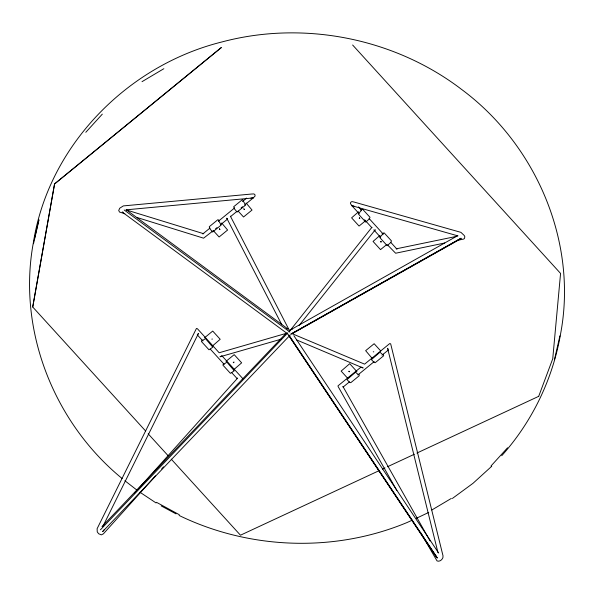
<?xml version="1.0" encoding="UTF-8"?>
<svg xmlns="http://www.w3.org/2000/svg" width="594" height="594" viewBox="0 0 594 594"><rect width="100%" height="100%" fill="white"/><g stroke="black" fill="none" stroke-linecap="round" stroke-linejoin="round"><path stroke-width="0.89" d="M32.707 307.009L54.551 183.925L221.369 47.513L54.581 183.932L32.737 307.016L145.664 431.051M34.326 239.397L38.81 219.869M33.509 243.726L38.981 219.951M554.447 359.682L559.927 335.862M383.041 233.784L379.744 237.496L387.206 245.701L390.681 242.567L391.476 240.912L384.11 232.826L382.046 233.702M211.85 339.122L212.414 339.055M373.27 351.767L373.797 351.886M538.706 396.324L552.739 358.798L560.565 273.426L352.628 45.003M102.71 526.744L198.455 333.457L197.631 334.422M288.988 331.927L371.926 227.264L371.896 227.777L364.612 219.75M285.142 334.645L285.944 333.442L287.147 333.108M218.718 220.82L221.161 225.074L212.667 232.024L210.187 229.121L209.237 226.737L217.894 219.691L219.112 220.322M243.146 200.839L245.597 205.086L237.095 212.036L234.615 209.14L233.665 206.757L242.322 199.71L243.54 200.341M202.22 339.968L201.411 341.505L208.984 349.777L212.83 347.208L205.442 338.565L202.509 340.607M223.671 363.543L222.869 365.087L230.435 373.351L234.281 370.79L226.893 362.14L223.968 364.181M242.263 379.15L242.731 378.527L221.629 355.464M299.079 325.49L375.267 229.781L374.769 230.368M104.44 529.44L102.658 531.6L290.154 335.075M501.744 455.702C532.269 421.562 552.865 378.861 560.61 333.717C577.977 241.609 535.736 143.926 460.885 88.9L459.541 87.86C392.627 37.786 302.754 20.404 221.993 41.936C127.621 65.355 48.663 145.456 33.39 242.53C17.1 329.767 53.861 422.69 122.112 478.504M134.526 493.057L237.659 378.059L237.184 378.653L231.578 372.49M155.472 475.831L103.401 533.835L101.351 534.86L98.641 533.746L97.26 531.882L97.104 528.727L196.428 328.475L197.431 328.742L219.156 352.754L285.944 333.442L101.982 526.596M161.672 468.926L163.536 466.854M85.796 132.306L102.317 114.137M491.03 465.956L507.551 447.787M100.445 529.796L287.741 332.944M491.728 466.275L473.024 483.293L452.405 498.44M236.858 211.419L230.45 216.691L230.398 216.164L289.352 330.39M241.134 207.9L242.56 206.727M244.691 204.967L253.237 197.936L255.056 196.072L254.997 194.787L253.972 193.926L251.67 194.023L123.329 205.91L119.721 208.219L118.711 210.491L119.535 212.058L124.844 213.706M349.435 381.89L343.065 387.102L342.938 386.456L430.071 540.956M357.93 374.933L374.205 361.605M381.994 355.227L388.357 350.007M202.777 233.954L209.86 228.17M218.369 221.22L234.66 207.915M242.456 201.544L246.71 198.069M204.551 337.756L212.726 331.066L220.188 339.271L212.63 345.842M358.531 211.806L351.603 217.85L359.066 226.054L365.162 221.065M226.01 361.338L234.184 354.648L241.647 362.845L233.405 369.973M379.989 235.38L373.054 241.431L380.524 249.629L386.62 244.646M361.1 367.018L337.986 385.862L338.127 386.538L396.881 490.555M213.476 230.502L203.579 238.179L137.229 217.56M215.592 228.779L217.003 227.636M220.53 224.77L227.584 219.038M360.588 210.12L362.652 209.244L370.017 217.33L369.223 218.986L365.748 222.119L358.286 213.922L361.59 210.202L358.494 206.846M220.738 356.296L219.988 356.801L281.623 339.048M431.838 510.001L451.343 498.411M142.011 81.675L163.855 68.704M457.736 235.647L289.879 330.242L292.426 328.972M290.978 334.147L461.115 238.224L290.904 334.028M292.53 333.486L461.093 238.617M428.749 512.414L416.32 518.317M379.113 470.656L240.466 535.209L171.243 459.147M382.447 469.089L384.994 467.924M387.488 466.743L414.397 454.232M416.891 453.051L538.736 396.324M412.154 520.218L407.031 522.542C334.608 552.724 249.621 549.688 179.128 515.466M444.698 243.013L395.634 253.23L387.414 244.78M457.417 240.362L463.78 239.033L464.523 238.328L464.827 236.709L464.27 235.528L460.937 232.365L354.15 202.064L351.908 201.581L350.675 202.339L350.423 203.549L351.871 205.695L359.155 213.721M382.766 354.67L379.974 352.242L371.406 359.637L373.886 362.199L375.148 362.741L383.702 355.732L383.301 354.224M358.338 374.651L355.546 372.223L346.978 379.618L349.458 382.18L350.72 382.722L359.273 375.72L358.873 374.205M396.168 248.841L456.868 236.308M250.928 198.099L253.237 197.936L126.314 209.823L287.927 328.972L286.39 328.415M123.055 212.147L122.216 212.065L287.125 333.464M354.069 206.17L351.871 205.695L457.929 235.9M125.973 209.831L203.779 233.746M291.81 333.553L364.605 364.152L389.694 343.584L390.666 343.829L443.02 555.836L442.894 557.721C441.966 559.956 439.575 561.909 437.058 560.944L420.567 532.491M296.48 339.872L363.127 368.02L362.414 367.322M161.189 505.91L176.047 513.884M156.504 502.316L179.314 514.723M156.096 502.962L140.013 492.27M136.969 490.147L124.859 480.717M124.198 209.994L289.879 332.001M373.797 229.863L380.606 237.325M246.124 203.029L252.027 210.046L243.533 216.996L238.157 211.093M221.688 223.01L227.599 230.034L219.104 236.984L213.729 231.081M197.282 334.83L202.896 340.993M210.38 349.213L224.094 364.271M148.158 433.791L168.124 455.717M369.052 218.458L383.33 234.17M390.778 242.367L396.992 249.198M380.769 351.002L374.146 343.718L365.644 350.668L372.119 358.308M356.942 371.644L349.718 363.699L341.142 371.094L347.683 378.289M227.183 218.807L226.737 218.161L281.771 324.643M293.874 335.692L438.669 553.059M288.781 334.986L437.347 558.048L288.751 335.15M289.441 336.635L436.56 557.506L436.026 556.043M388.105 349.19L387.592 348.27L437.956 552.598M287.689 333.783L287.971 334.637M233.932 362.117L233.308 362.696L233.932 362.117M348.893 371.295L349.369 371.866L349.472 371.354L348.893 371.295M219.416 228.883L219.899 229.373L219.416 228.883M243.852 208.902L244.334 209.392L243.852 208.902M359.452 217.827L359.867 218.444L359.296 218.51L359.452 217.827M380.91 241.409L381.318 242.025L380.754 242.085L380.91 241.409"/></g></svg>
